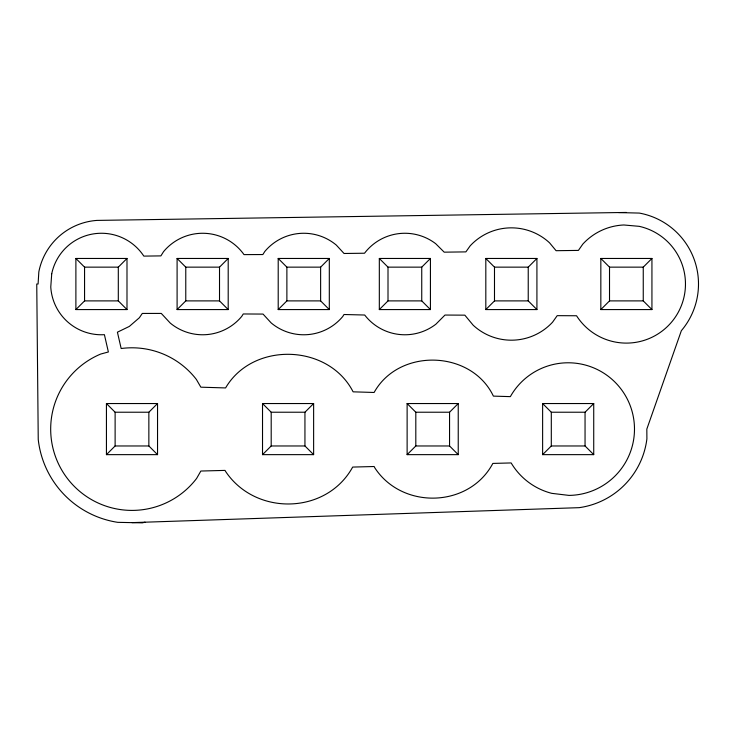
<?xml version="1.0" encoding="UTF-8"?>
<svg xmlns="http://www.w3.org/2000/svg" width="735" height="735" viewBox="0 0 735 735"><rect width="100%" height="100%" fill="white"/><g stroke="black" fill="none" stroke-linecap="round" stroke-linejoin="round"><path stroke-width="1.1" d="M75.889 309.573L84.562 300.891L84.562 267.145L75.889 258.463L126.99 258.463L126.99 309.573L75.889 309.573L75.889 258.463M84.562 267.145L118.307 267.145L126.99 258.463M177.098 309.573L185.771 300.891L219.517 300.891L228.199 309.573L177.098 309.573L177.098 258.463L228.199 258.463L228.199 309.573M177.098 258.463L185.771 267.145L219.517 267.145L228.199 258.463M106.437 454.643L115.119 445.97L148.856 445.97L157.538 454.643L106.437 454.643L106.437 403.543L157.538 403.543L157.538 454.643M106.437 403.543L115.119 412.225L148.856 412.225L157.538 403.543M278.207 309.573L286.88 300.891L320.625 300.891L329.308 309.573L278.207 309.573L278.207 258.463L329.308 258.463L329.308 309.573M278.207 258.463L286.88 267.145L320.625 267.145L329.308 258.463M379.324 309.573L388.006 300.891L388.006 267.145L379.324 258.463L430.425 258.463L430.425 309.573L379.324 309.573L379.324 258.463M388.006 267.145L421.743 267.145L430.425 258.463M262.524 454.643L271.197 445.97L304.942 445.97L313.625 454.643L262.524 454.643L262.524 403.543L313.625 403.543L313.625 454.643M262.524 403.543L271.197 412.225L304.942 412.225L313.625 403.543M485.817 309.573L494.49 300.891L494.49 267.145L485.817 258.463L536.917 258.463L536.917 309.573L485.817 309.573L485.817 258.463M494.49 267.145L528.235 267.145L536.917 258.463M407.126 454.643L415.808 445.97L449.554 445.97L458.236 454.643L407.126 454.643L407.126 403.543L458.236 403.543L458.236 454.643M407.126 403.543L415.808 412.225L449.554 412.225L458.236 403.543M600.835 309.573L609.517 300.891L643.254 300.891L651.936 309.573L600.835 309.573L600.835 258.463L651.936 258.463L651.936 309.573M643.254 300.891L643.254 267.145L651.936 258.463M542.623 454.643L551.305 445.97L585.051 445.97L593.724 454.643L542.623 454.643L542.623 403.543L593.724 403.543L593.724 454.643M542.623 403.543L551.305 412.225L585.051 412.225L593.724 403.543M145.052 522.19L142.369 522.851L117.756 522.337A94.328 94.328 0 0 1 38.238 439.484L36.75 284.013L38.091 284.013L38.826 271.913A63.77 63.77 0 0 1 96.928 220.408L626.385 212.443M618.594 212.562L639.303 213.076A72.103 72.103 0 0 1 681.363 330.676L646.828 429.093L646.901 438.841A79.325 79.325 0 0 1 579.143 507.664L131.988 522.631M600.835 258.463L609.517 267.145L643.254 267.145M84.562 300.891L118.307 300.891L126.99 309.573M388.006 300.891L421.743 300.891L430.425 309.573M494.49 300.891L528.235 300.891L536.917 309.573M609.517 267.145L609.517 300.891M585.051 412.225L585.051 445.97M551.305 412.225L551.305 445.97M528.235 267.145L528.235 300.891M449.554 412.225L449.554 445.97M421.743 267.145L421.743 300.891M415.808 412.225L415.808 445.97M320.625 267.145L320.625 300.891M304.942 412.225L304.942 445.97M286.88 267.145L286.88 300.891M271.197 412.225L271.197 445.97M219.517 267.145L219.517 300.891M185.771 267.145L185.771 300.891M148.856 412.225L148.856 445.97M118.307 267.145L118.307 300.891M115.119 412.225L115.119 445.97M51.726 273.769L50.77 286.99A50.752 50.752 0 0 0 104.407 334.682L108.376 351.973L100.677 354.059A81.309 81.309 0 0 0 67.611 478.761A81.309 81.309 0 0 0 196.622 478.43L200.857 471.034L225.048 470.4L225.48 471.264C255.321 516.255 326.459 514.822 352.671 467.074L374.161 466.514L374.841 467.883C402.247 509.86 469.123 507.949 492.845 463.417L511.156 462.94A66.306 66.306 0 0 0 551.783 493.35L568.973 495.399A66.306 66.306 0 0 0 625.2 395.255A66.306 66.306 0 0 0 510.356 396.634L493.396 396.119C471.319 349.897 398.995 347.646 374.115 392.472L353.103 391.829C328.563 343.769 252.913 341.233 225.581 387.933L200.857 387.18L196.364 379.435A81.309 81.309 0 0 0 121.165 348.519L117.416 332.192L129.342 326.413L139.365 317.75L142.296 313.432L161.277 313.422L170.299 323.124A50.752 50.752 0 0 0 241.76 316.362L243.257 313.964L263.029 314.075L271.215 322.968A50.752 50.752 0 0 0 342.712 316.555L344.008 314.506L364.689 315.021A50.752 50.752 0 0 0 435.883 324.199L444.987 315.049L464.842 315.159L473.184 325.219A56.172 56.172 0 0 0 552.564 322.196L557.203 315.655L576.543 315.756A59.085 59.085 0 0 0 674.776 317.915A59.085 59.085 0 0 0 639.184 226.334L623.822 224.983A59.085 59.085 0 0 0 582.827 244.094L578.408 250.405L556.083 250.699L549.55 242.816A56.172 56.172 0 0 0 470.17 245.839L465.88 251.885L444.206 252.169L435.662 243.671A50.752 50.752 0 0 0 364.523 253.226L344.044 253.483L336.29 245.067A50.752 50.752 0 0 0 264.802 251.48L262.854 254.549L244.011 254.613A50.752 50.752 0 0 0 163.537 251.673L160.892 255.89L143.83 256.111A50.752 50.752 0 0 0 51.726 273.769"/></g></svg>
